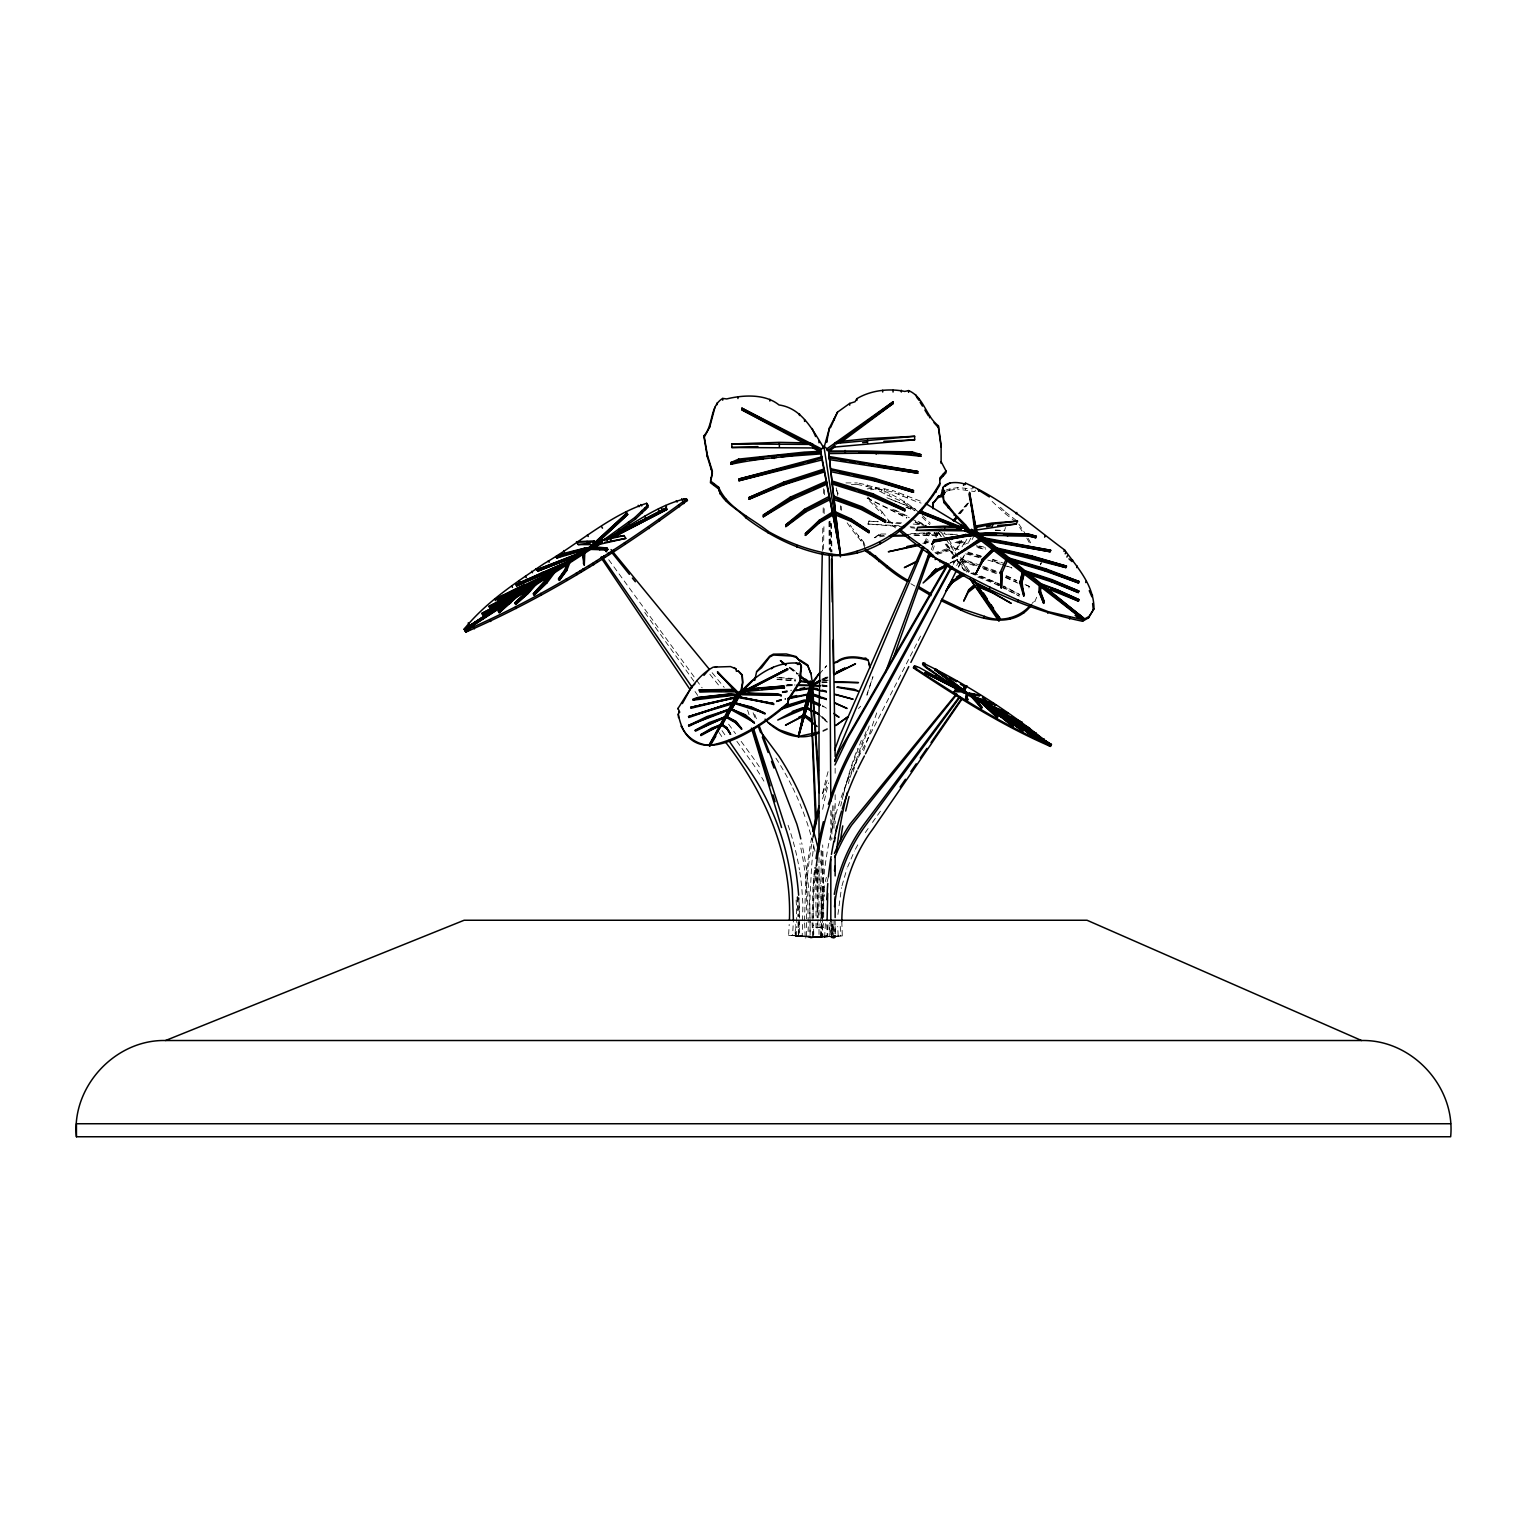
<?xml version="1.0" encoding="UTF-8"?>
<svg xmlns="http://www.w3.org/2000/svg" width="1527" height="1527" viewBox="0 0 1527 1527"><rect width="100%" height="100%" fill="white"/><g stroke="black" fill="none" stroke-linecap="round" stroke-linejoin="round"><path stroke-width="0.75" stroke-dasharray="5 3.75" d="M812.937 920.819L813.605 885.126A289.996 144.989 -90 0 1 814.769 867.412M818.128 919.827L817.193 928.072L816.01 927.462L816.029 919.54M817.193 928.072L817.269 919.578M823.683 923.358L822.767 927.385L822.786 923.434M804.557 920.896L805.531 884.782A293.451 207.5 -90 0 1 811.543 838.151M812.04 918.3L812.937 886.901A272.169 192.459 90 0 1 814.483 870.275M813.261 917.937L814.139 887.244A268.58 189.921 -90 0 1 815.666 870.829M822.022 917.88C821.507 861.113 833.532 803.698 860.445 753.46L922.079 633.171M820.629 922.537L821.411 905.129A176.769 173.41 -90 0 1 824.37 885.775M822.461 922.537L823.225 905.339A174.689 171.368 90 0 1 824.599 894.669M841.816 921.602L842.293 935.917L831.012 936.585M823.568 549.224L823.931 525.536M824.122 513.702L824.236 506.601M824.408 494.748L824.523 487.647M822.347 550.693L822.881 524.467M823.129 512.557L823.225 507.785M823.53 493.488L823.626 488.716M798.64 920.533L798.43 936.433L795.586 936.032L795.815 926.412M796.56 936.337L796.808 926.545M798.43 936.433L797.934 920.285M810.093 926.889L809.844 937.139L807.993 937.024L808.241 926.851M799.804 872.127A262.148 253.215 -90 0 1 801.828 888.141L802.916 904.27L802.209 936.185L788.619 935.364L789.192 924.446M788.619 935.364L792.589 935.536L793.41 920.151M802.209 936.185L795.052 935.727L795.624 924.656M798.564 936.013L799.385 920.342M821.736 923.167L820.992 937.12L824.637 937.311L825.382 923.262M837.922 914.463L841.511 887.664M841.988 885.775L846.874 868.92M848.344 783.58L849.47 779.476M866.916 694.499L872.967 676.69L866.935 695.377M837.693 495.397L836.968 489.785L838.132 493.927M851.341 484.364L856.914 484.364L857.353 482.914C880.182 487.189 901.579 497.878 919.388 512.767M865.16 548.804L863.251 543.612L852.142 529.984L852.581 528.514L850.1 524.944M856.914 484.364L866.802 486.35L867.26 484.88M857.983 537.141L858.441 535.691M914.024 510.323L904.213 502.536L884.591 493.908L875.066 488.659L875.505 487.189M860.904 540.73L861.362 539.279M904.137 526.91L867.966 524.047L868.863 521.108L878.349 521.642M863.251 543.612L863.709 542.142L852.581 528.514M881.174 491.35L881.633 489.881M884.591 493.908L885.03 492.457M884.648 535.958L874.704 537.752L879.686 534.011L886.328 534.011M889.535 495.302L889.993 493.832M874.704 537.752L879.686 534.011M880.067 535.958L880.506 534.507L875.162 536.282M904.213 502.536L904.652 501.066M910.76 507.727L911.199 506.277M926.335 534.316L926.774 532.847L938.99 533.286L938.551 534.736L912.669 535.004M926.488 534.698L926.927 533.228L939.506 534.011L939.067 535.462L912.382 535.538M945.996 491.331L949.679 490.224L950.138 488.755L957.906 487.609L972.165 488.907M941.376 536.626L938.361 532.408L938.551 534.736M949.679 490.224L957.467 489.079L957.906 487.609M965.388 489.785L965.827 488.335M936.585 553.461L949.088 549.472L949.546 548.021L934.944 552.659M952.447 554.148L949.813 550.483L950.252 549.014L935.593 553.499M975.352 490.11L974.913 491.579L957.467 489.079M953.192 562.795L957.601 559.283L966.858 572.205M980.563 565.429L960.998 558.405L960.54 559.855L980.124 566.899M1001.769 584.936L969.13 570.926L968.672 572.377L961.246 560.924L961.686 559.474L975.028 564.284M1016.066 522.081L1004.976 513.454L1005.415 511.984L998.982 505.952M1001.006 564.341L992.264 561.325L992.703 559.875L999.269 562.127M995.375 530.308L1004.575 530.423L1005.472 527.502M998.658 585.719L994.535 583.638L994.974 582.188L970.046 572.358L960.998 558.405M1001.311 586.387L995.318 583.161L995.776 581.711M1028.893 587.952L1029.351 586.483L1025.171 584.517M850.081 777.491L867.05 728.837M1041.452 561.86L1040.498 564.818L1040.956 563.348L1041.91 565.124M863.652 750.711L877.262 711.296M932.749 550.445L934.295 545.979M869.245 725.898L860.484 750.578A268.58 134.281 -90 0 0 852.505 773.865M936.108 537.466L937.712 532.98L936.757 532.293L935.135 536.76M931.317 549.644L932.94 545.158M861.323 740.347L855.635 755.98A259.666 129.833 90 0 0 842.866 796.54M847.58 867.107L854.471 850.997M925.362 543.975L930 533.076M871.363 488.335L870.734 489.785C888.695 487.189 904.576 498.146 921.086 503.089M875.887 489.079L876.536 487.609L890.623 490.014M884.324 490.224L884.954 488.755M867.794 496.924L882.11 511.984L881.48 513.454L867.164 498.375M891.883 491.885L892.512 490.415L921.735 501.62M898.258 494.156L898.888 492.706M882.11 511.984L888.752 520.612L888.103 522.081L895.547 527.922M902.648 496.58L903.278 495.111M907.172 497.573L907.821 496.103M924.274 543.173L929.027 532.35M1036.699 597.267L1034.791 601.562L1035.249 600.092L1032.061 603.413M958.441 567.338L964.759 554.53M972.145 539.565L974.245 535.309M958.364 566.708L963.652 556.076M956.685 565.62L960.998 557.183M968.576 542.409L970.733 538.191M855.387 849.279L858.155 844.145M953.23 564.379L955.501 560.18M964.568 543.459L966.839 539.26M962.029 546.857L965.446 540.615M956.933 549.224L961.686 541.016M955.329 550.655L961.342 540.367M832.73 924.274L831.891 938.208L831.891 920.113M835.154 926.507L835.154 937.635L831.891 938.208M865.294 832.578L869.741 826.26M872.471 822.423L880.659 810.894M959.433 513.835L968.023 503.108M960.407 513.511L967.584 504.559M958.269 513.797L967.641 503.089M959.376 513.473L970.313 500.99M819.465 673.999L826.565 665.734L823.759 669.57M816.01 927.462L820.591 926.889L821.144 937.139L825.573 936.891M858.422 708.547L860.694 706.257M949.679 563.387L957.601 559.283M950.195 562.852L954.318 560.733M823.626 679.076L827.863 676.919M823.664 679.954L827.901 677.797M821.87 679.248L828.168 676.194M821.908 680.126L828.207 677.072M822.862 730.574L829.314 727.577M822.9 731.452L829.352 728.455M831.356 924.847L831.661 936.395L830.039 936.738L829.657 922.728M835.078 920.094L835.517 936.07L834.2 936.395M937.234 554.32L949.813 550.483M776.575 700.721L783.275 698.679M776.613 701.599L785.546 698.889M946.435 489.862L950.138 488.755M795.586 936.032L800.816 935.994M797.724 936.223L799.365 936.166M776.556 700.969L785.47 698.45M776.594 701.847L785.508 699.328M822.194 924.789L822.633 936.299L819.006 936.738L819.006 923.778M816.334 936.986L827.71 935.936L827.1 920.037M835.154 937.635L828.741 936.07L819.006 936.814L831.661 936.395M924.465 542.047L928.931 541.016M924.026 543.517L928.492 542.486M830.039 936.738L838.208 936.146L837.693 926.469M922.728 543.249L929.523 541.837M782.282 691.597L791.272 690.109M782.32 692.475L789.077 691.368M804.634 923.014L805.206 937.902L806.428 937.712L806.733 885.126A289.996 205.057 -90 0 1 813.089 836.891M812.116 922.728L812.669 936.738L813.872 936.566L813.433 924.961M782.225 691.865L791.196 690.509M782.263 692.743L788.982 691.731M867.241 488.907L876.536 487.609M813.051 851.322A293.451 146.726 90 0 0 811.562 866.859L809.768 902.82L810.169 937.902L819.694 936.986M810.169 937.902L815.094 937.483M815.494 937.234L835.517 936.07M818.968 936.891L809.825 937.483M822.289 936.738L832.73 937.635M814.616 937.234L805.206 937.902M812.669 936.738L818.3 936.28M821.144 937.139L822.977 937.024L822.423 926.851M842.293 935.917L824.752 936.948M905.778 534.507L926.927 533.228M815.857 936.547L827.71 935.936M910.856 533.667L926.774 532.847M786.061 685.069L794.918 684.63M786.1 685.947L794.956 685.508M818.606 936.395L822.633 936.299M787.531 684.669L794.613 684.363M787.569 685.547L794.651 685.241M838.208 936.146L832.444 936.433L831.91 926.584M822.118 680.947L828.417 680.756M822.194 682.703L828.493 682.531M823.778 680.259L828.207 680.164M821.641 682.054L828.264 681.92M845.958 482.914L857.353 482.914M879.247 535.462L883.656 535.462M955.635 534.603L945.347 534.278L944.316 532.675L943.877 534.145L957.295 534.278M795.052 935.727L797.915 935.86M995.184 530.06L1004.575 530.423M779.381 677.587L795.395 678.637M777.09 679.229L795.472 680.393M792.589 935.536L804.443 936.185M887.855 522.158L902.094 522.94M867.966 524.047L903.583 525.994M801.656 936.013L808.566 936.414M807.382 936.318L813.395 936.662M812.898 936.662L819.274 936.986M817.136 936.91L824.637 937.311M800.511 936.223L801.847 936.318M776.957 677.683L795.567 679.267M777.033 679.458L795.643 681.023M868.863 521.108L877.91 521.833M886.958 522.539L900.51 523.608M805.263 936.528L799.461 936.032L799.671 920.628M803.259 936.433L807.096 936.738M913.203 524.028L926.316 525.479L917.765 521.184M910.13 526.72L914.501 527.197M910.703 527.693L915.055 528.208M821.373 927.175L822.767 927.385M821.965 684.936L828.741 685.814M822.003 685.814L828.779 686.692M806.008 936.738L809.844 937.139M821.984 685.165L828.302 686.043M822.022 686.043L828.34 686.921M823.664 927.271L817.25 927.519L818.09 927.958M957.811 541.436L967.049 543.593M976.268 545.75L985.488 547.907M955.062 542.352L964.281 544.509M978.12 547.754L985.049 549.376M959.185 540.959L968.213 543.192M979.494 545.979L984.018 547.086M956.475 541.875L965.503 544.108M976.784 546.876L985.831 549.109M821.736 690.242L828.455 691.979M821.774 691.139L828.493 692.876M821.889 689.746L828.569 691.578M821.927 690.624L828.607 692.475M866.802 486.35L875.066 488.659M968.347 552.984L981.632 556.744M965.675 553.824L978.979 557.584M987.835 560.085L992.264 561.325M958.861 549.529L954.413 548.231L953.955 549.701L948.133 540.73M967.794 552.087L981.155 555.943M967.335 553.557L980.716 557.393M821.755 697.495L828.226 699.633M821.793 698.373L828.264 700.511M821.946 696.999L828.417 699.175M821.965 697.877L828.455 700.053M1003.182 565.085L1011.924 568.101M982.739 566.212L997.971 571.69M982.3 567.681L997.513 573.159M1005.568 563.921L992.302 559.149L991.863 560.6L1005.11 565.391M1007.324 566.193L1011.752 567.777M983.903 567.49L997.246 572.301M961.246 560.924L974.57 565.753M983.464 568.96L996.787 573.77M886.863 497.745L915.494 509.045M906.065 507.021L914.864 510.495M977.91 577.091L994.535 583.638M891.291 499.539L915.608 509.369M906.141 507.25L914.978 510.82M970.714 573.217L995.318 583.161M1005.797 576.08L1016.505 580.814M1025.075 584.593L1029.351 586.483M1005.358 577.55L1018.204 583.219M822.251 705.474L826.603 708.356L822.289 706.352M1006.331 575.641L1016.791 580.565M1005.892 577.111L1016.352 582.035M894.784 509.903L909.405 517.08M867.183 498.031L906.866 517.519M915.227 521.623L921.487 524.696M994.974 582.188L1019.769 594.595L1003.773 586.005M1000.739 586.75L1019.33 596.064L1003.315 587.456M892.608 509.293L909.29 517.71M911.371 518.779L923.873 525.078M867.164 498.126L906.752 518.13M915.093 522.349L919.254 524.448M910.856 583.734L914.902 586.101M938.781 530.919L942.197 533.095M791.101 668.024L798.277 673.541M789.344 667.528L798.297 674.438M1005.415 511.984L1016.505 520.612M888.752 520.612L896.177 526.452M819.445 715.037L827.271 722.137L822.595 718.415M789.554 667.204L796.922 673.197M789.593 668.082L796.96 674.075M822.137 716.602L827.233 721.259M822.175 717.48L827.271 722.137M992.111 501.39L1004.976 513.454M922.556 515.592L930.287 523.227M922.117 517.061L929.828 524.677M934.2 532.293L936.643 534.087L936.757 532.293M934.161 532.98L937.559 535.462L937.712 532.98M712.155 672.72L724.218 687.417M709.845 674.247L720.267 687.188M608.739 559.741L695.148 678.293M696.541 680.202L702.134 687.856M728.608 724.18L735.575 733.743M741.149 741.378L750.921 754.777A262.148 253.215 -90 0 1 759.912 767.737M946.969 544.414L952.886 552.698M945.232 544.07L949.088 549.472M957.162 560.733L964.014 570.315M644.757 612.442L648.88 618.225M650.254 620.153L695.644 683.638M736.892 741.358L747.886 756.762A258.865 250.046 90 0 1 763.901 781.137M847.161 522.826L852.142 529.984M695.033 691.54L697.724 695.453M722.004 730.669L726.05 736.529M941.873 533.324L944.507 537.18M945.824 539.107L953.726 550.693M955.043 552.64L968.233 571.957M938.341 532.369L940.976 536.244M946.244 543.975L955.463 557.489M956.799 559.416L964.701 571.022M718.969 732.387L722.939 738.285M1018.91 524.181L1026.087 534.908M1019.654 527.426L1022.04 530.995M948.591 539.26L955.062 549.243M1028.263 538.458L1031.164 543.765M1026.831 538.153L1029.752 543.459M754.72 714.388L756.438 718.778M753.116 712.746L755.636 719.389M863.709 542.142L864.969 545.616M747.6 710.112L749.051 714.636M836.242 487.972L836.51 491.255M824.618 891.94L822.041 868.825A282.839 273.199 -90 0 0 820.572 860.255M798.85 897.895L799.365 918.071M797.743 896.406L798.621 916.486M797.056 897.036L797.915 916.639M840.251 926.412L840.766 936.032M833.742 926.545L834.276 936.337M841.167 506.334L841.32 510.381M840.633 505.761L840.804 509.827M791.12 678.179L791.005 680.488M826.756 924.656L827.195 936.07M799.671 916.773L799.365 907.153A156.422 69.059 -90 0 0 798.812 897.609M832.959 924.961L833.284 936.566M828.989 924.656L829.295 936.07M812.994 922.919L813.395 937.712M831.337 523.532L831.948 552.01M830.803 523.303L831.337 551.915M816.869 868.901L817.231 897.093M815.609 867.221L816.048 917.555M830.02 521.165L830.478 552.01M829.638 521.528L830.001 550.064M828.97 521.776L829.237 550.331M821.85 918.681L820.591 886.443A279.517 269.993 90 0 0 818.434 869.359M817.441 907.706L817.174 896.082A176.769 11.72 -90 0 0 816.754 864.053M810.093 922.537L809.73 905.129A176.769 78.049 90 0 0 801.694 842.77M808.222 922.537L807.878 905.339A174.689 77.133 -90 0 0 799.919 843.725M796.789 922.556L796.464 906.618A161.881 71.464 -90 0 0 795.891 896.731M823.702 917.479L823.664 897.552A161.786 10.727 90 0 0 822.69 844.927M822.805 917.536L822.748 897.361A163.847 10.861 90 0 0 821.908 848.649M818.128 917.784L818.071 896.292A174.689 11.586 -90 0 0 817.67 864.645M817.269 907.324L817.269 917.593M817.212 906.943L817.212 917.822M835.154 768.253L835.154 775.334M835.154 794.727L835.154 823.549M833.99 805.779L833.99 831.471M833.99 920.227L833.99 938.437M832.73 805.76L832.73 830.268M831.891 811.562L831.891 839.43M830.822 810.36L830.822 840.461M830.822 921.258L830.822 936.223M821.106 850.348L821.106 917.345M821.106 923.911L821.106 937.044M819.006 857.64L819.006 917.25M788.085 825.248A262.148 253.215 -90 0 1 799.442 869.856M775.926 758.155A279.517 269.993 90 0 1 791.807 785.909M792.742 787.837A279.517 269.993 90 0 1 805.225 817.403M806.619 821.45A279.517 269.993 90 0 1 811.085 835.803M811.658 837.865A279.517 269.993 90 0 1 815.265 852.467M822.519 799.003A289.996 205.057 -90 0 1 827.882 782.817M822.786 793.486A293.451 207.5 -90 0 1 828.397 777.243M825.324 881.537A176.769 173.41 -90 0 1 826.355 877.3M827.1 882.014A174.689 171.368 90 0 1 829.276 873.692M817.04 869.76A156.422 10.365 -90 0 1 817.403 898.105M813.28 849.127A293.451 146.726 90 0 1 813.796 844.717M822.595 793.486A293.451 146.726 90 0 1 828.569 769.875M840.709 806.065A271.863 135.922 -90 0 1 841.682 801.675M842.179 799.499A271.863 135.922 -90 0 1 843.744 793.028M844.278 790.891A271.863 135.922 -90 0 1 857.601 748.516M822.652 809.329A289.996 144.989 -90 0 1 828.569 782.817"/><path stroke-width="1.5" d="M827.1 920.037L827.71 893.314M841.816 921.602C841.873 888.37 853.078 855.311 873.024 828.741L962.315 698.602M822.289 553.079L819.006 712.746L819.006 848.936M1001.178 587.952L1002.227 572.301L1001.178 587.952L1000.529 571.69L1001.827 586.483M968.939 530.842L943.877 502.536L942.693 495.302L944.22 493.908L942.312 491.35C942.293 481.12 957.276 481.635 964.148 483.887L965.598 483.2C1002.514 499.214 1032.634 526.3 1064.567 549.93C1077.356 567.3 1094.153 585.433 1093.962 608.796L1088.541 617.843L1082.567 621.241C1015.188 607.479 951.645 574.782 899.269 530.842M942.312 491.35L943.037 487.189M583.467 563.711L583.944 551.781L584.784 553.194L584.287 565.124L582.321 552.831M826.87 899.727L827.443 888.141A259.666 183.603 -90 0 1 827.787 883.599M1093.962 608.796L1089.171 616.374L1083.197 619.771L1040.402 586.616L1041.032 585.146L1040.517 591.464L1044.315 601.886L1043.666 603.356L1039.887 592.934L1040.231 588.716M964.358 690.548L966.858 686.062L963.079 689.001L966.858 686.062M678.255 709.272L678.026 708.375C687.837 693.315 696.465 676.137 713.262 667.127L730.517 666.574L735.976 668.941L736.396 671.269L738.304 671.002L742.179 674.781L742.542 682.187L740.767 691.96C754.834 676.003 774.132 661.974 796.33 663.042L799.48 663.214L801.389 666.096L799.48 663.214M742.179 674.781L742.79 683.065L741.015 692.838L756.132 677.11M834.505 841.587L835.04 837.598M840.27 841.11L842.751 825.897M800.396 681.71L799.747 675.927L801.217 667.184L800.396 681.71L788.715 699.614L787.531 704.31C760.179 727.902 690.261 777.873 678.274 714.159L679.439 711.506L678.981 712.575M1019.902 583.161L1022.67 570.926L1019.902 583.161L1023.777 596.064L1022.059 582.188L1024.522 572.358M941.109 461.631L946.015 471.003L939.849 477.856L939.849 485.013C916.62 524.028 870.657 563.272 822.519 554.282C794.364 548.498 768.539 534.984 745.749 517.71C737.083 508.147 722.023 502.307 718.606 488.926L710.437 482.704L712.384 471.27L707.345 455.046L704.081 435.672C713.72 424.869 709.521 406.22 722.71 398.432L726.718 398.929C743.057 394.939 765.142 393.603 778.999 404.96C802.114 408.148 812.803 430.423 823.912 448.098L829.505 427.789L837.521 412.137L849.718 403.414L855.044 401.754L856.857 398.662C870.924 390.263 889 388.182 904.786 391.427L908.603 390.588C923.778 396.944 925.782 416.222 938.399 425.804L941.109 445.197L941.109 463.387M809.902 684.325L800.606 676.175M803.087 714.808L798.487 736.434L779.266 729.83L768.196 722.595C781.729 735.079 801.198 741.244 818.548 733.055M792.723 711.945L804.653 707.784L803.126 715.686L785.47 725.21L802.973 716.392M804.691 708.662L777.739 720.038L790.089 713.166L804.882 707.784L806.542 699.347M810.207 692.704L798.526 737.312L807.917 693.201L806.58 700.225L781.347 708.528M810.016 683.81L809.94 685.203L796.999 685.146M845.691 811.028L849.088 796.54M962.697 690.605L964.148 687.226M754.72 680.393L756.609 671.765L769.684 656.152L773.368 654.148L786.31 653.976L796.216 656.572L799.537 660.618L807.707 665.81L810.856 673.636L807.668 664.932L799.499 659.74M1023.395 575.774L1021.41 583.638L1022.059 582.188M787.531 704.31L788.466 698.736L800.148 680.813M810.15 690.948L798.449 735.556L799.785 731.109M811.314 686.482L812.479 682.015L813.853 685.375L819.961 685.699M811.391 688.238L812.479 682.015L810.818 683.218L805.435 679.076M816.162 816.105L810.112 681.157L810.608 685.547M810.436 681.576L810.551 684.516L812.326 684.153L818.396 770.753M711.086 477.703L711.086 479.478L712.384 473.026L707.345 456.802L704.081 437.447L709.731 427.045L714.98 407.136M801.121 726.68L811.142 693.334L809.348 700.339L820.133 705.34M812.765 687.933L813.967 683.962L819.388 681.214M810.837 719.026L804.672 714.865L798.487 736.434L818.51 732.177M806.81 708.738L817.88 713.796L806.771 707.86L804.71 715.762L810.875 719.904M814.826 711.334L818.758 714.388L807.077 707.879L809.119 700.11M819.694 690.013L813.013 688.162L813.681 684.936M906.981 581.291C891.615 573.408 880.144 560.657 866.095 551.4L866.553 549.93C881.098 559.741 893.333 572.759 909.29 581.081M869.97 553.824L870.428 552.373M875.162 557.069L875.601 555.618M876.613 558.863L877.071 557.412M878.808 561.554L879.266 560.104M886.538 567.605L886.996 566.135M932.653 503.872L938.532 496.103L941.873 495.111L941.873 492.706L944.602 490.415L941.415 494.156L941.415 496.58L938.093 497.573L932.653 503.872L932.997 508.777L933.092 502.402M938.093 497.573L938.532 496.103M941.415 494.156L941.873 492.706M941.415 496.58L941.873 495.111M947.255 565.868L937.368 570.983L923.11 582.99L936.185 568.808L931.451 573.579M937.368 570.983L937.807 569.533L947.713 564.398M945.996 590.663L952.638 579.687M946.244 590.758L954.146 580.279L963.213 574.515M1031.603 604.883C1014.558 628.112 983.522 620.439 961.304 610.266L961.743 608.796L941.548 599.176M974.36 586.368L969.263 590.357L963.69 601.142L968.767 589.746L973.596 585.337M978.349 585.146L977.91 586.616L992.626 592.934L1011.218 603.356L992.283 592.323L977.146 585.452L977.604 583.982L988.866 589.67M984.075 617.843L984.514 616.374C1000.128 622.73 1019.692 618.034 1030.458 605.074M992.626 592.934L993.065 591.464M977.91 586.616L999.422 619.771L998.963 621.241L969.969 578.733M1010.053 619.065L1010.511 617.595M1023.644 613.167L1024.083 611.716M604.482 539.336L634.793 517.558L646.875 505.991L646.646 503.299C609.846 515.172 578.027 543.994 544.223 563.558C515.878 582.531 486.197 602.02 464.571 628.57L464.952 630.67C543.879 596.37 617.691 550.369 686.577 499.024L687.417 500.436C618.53 551.781 544.719 597.763 465.792 632.083L464.132 629.277L590.09 546.742L600.512 542.658M607.116 539.508L635.633 518.951L647.715 507.403L647.41 504.387M828.359 804.214L832.788 790.891A271.386 191.906 90 0 1 851.627 748.516L950.653 567.643M893.123 658.614L930.535 553.175M564.78 569.895L567.414 562.47L568.254 563.883L565.601 571.308L559.34 580.394L558.5 578.981L564.78 569.895L565.601 571.308M834.658 750.101L839.793 735.842L922.365 547.506M885.336 672.739L929.409 552.354M558.5 578.981L565.887 569.189L568.903 561.516L569.743 562.909L566.727 570.583L559.34 580.394M834.429 853.421L834.754 852.639A176.769 173.41 -90 0 1 850.1 824.007L956.475 693.85M923.511 548.327L837.598 752.028A289.996 144.989 -90 0 0 834.83 760.599M908.565 538.153L909.214 536.683L899.899 529.373M916.353 530.423L917.632 527.502L943.896 526.147L962.678 526.662L965.675 527.865L964.415 530.804L916.353 530.423L942.636 529.067M918.3 545.234L918.93 543.765M945.576 484.88L944.946 486.35L950.08 482.914M942.693 495.302L944.85 492.457L942.942 489.881M944.22 493.908L944.85 492.457M923.148 548.766L923.797 547.296M943.877 502.536L943.323 493.832M927.061 551.61L927.691 550.14L909.214 536.683M931.852 544.395L934.81 540.501L966.037 534.679L975.39 534.278L974.76 535.748L965.408 536.13L934.161 541.97L931.852 544.395L933.837 540.062L974.455 533.553L973.825 535.023L950.099 539.165L933.207 541.512L933.837 540.062M948 507.727L948.63 506.277M934.161 541.97L934.81 540.501M943.743 529.984L945.003 527.063L965.675 527.865M932.463 556.954L933.112 555.504M963.518 485.338L964.148 483.887M964.969 484.651L965.598 483.2M935.173 559.626L935.803 558.176L927.691 550.14M954.165 515.534L954.795 514.065L944.507 501.066M975.047 532.904L969.55 492.457L977.051 533.877M939.792 561.86L940.422 560.39M950.099 539.165L950.729 537.714M972.871 487.972L973.501 486.502M951.703 539.527L952.352 538.058M960.636 526.471L961.266 525.021L925.438 503.395M945.938 564.818L946.587 563.348L935.803 558.176M962.048 528.132L962.678 526.662M978.616 491.255L979.246 489.785M964.797 526.204L965.427 524.754L954.795 514.065M948.382 566.574L949.011 565.124M953.02 556.553L981.823 539.26L981.193 540.73L952.39 558.023L980.429 538.191L979.8 539.642L974.76 535.748M965.007 535.748L965.637 534.278M965.408 536.13L966.037 534.679M952.027 569.227L952.657 567.777L946.587 563.348M970.332 532.369L971.592 529.449L977.681 532.408L1083.826 618.32L1082.567 621.241M973.825 535.023L971.592 529.449L1083.826 618.32L973.329 532.675L965.045 529.335M976.612 527.197L977.261 525.727L992.016 523.074L1017.536 521.108L1016.276 524.047L976.268 530.041L977.261 525.727M962.163 574.935L962.793 573.465L952.657 567.777M979.017 535.462L979.647 534.011L988.523 533.228L1028.74 534.507L1036.356 536.282L1035.726 537.752L1028.091 535.958L981.231 535.271M980.429 534.641L987.32 534.316L987.95 532.847L1028.511 534.011L1036.356 536.282M985.201 540.482L985.831 539.012L1050.748 550.312L1050.118 551.762L985.201 540.482L988.923 543.478M987.893 534.698L988.523 533.228M991.939 526.91L993.218 523.971L1017.536 521.108M976.001 573.35L983.293 559.875L994.688 549.243L982.663 561.325L976.001 573.35L982.3 559.149L993.409 548.231L981.67 560.6L982.3 559.149M982.663 561.325L983.293 559.875M1016.18 513.874L1016.81 512.423M1007.476 535.958L1008.106 534.507M1003.411 535.213L1007.992 535.462L1008.641 534.011M989.439 588.697L990.069 587.246L962.793 573.465M1008.927 559.665L1009.557 558.195L1045.728 568.808L1079.188 581.539L1078.539 582.99L1045.06 570.983L1010.244 560.733L1010.893 559.283L1045.709 569.533L1079.188 581.539M1007.992 535.462L1027.862 535.462L1028.511 534.011M1028.091 535.958L1028.74 534.507M1000.7 550.464L1031.259 557.431L1031.889 555.981L1066.495 566.135L1065.865 567.605L999.861 550.98M1032.099 558.176L1032.729 556.706L1066.495 566.135M1044.621 537.141L1045.251 535.691M1017.478 601.562L1018.108 600.092L1048.381 611.716L1083.197 619.771L1042.082 586.502L1042.731 585.051L1057.925 590.357L1079.074 599.672L1078.425 601.142L1042.082 586.502M1045.728 568.808L1045.079 570.277L1078.539 582.99M1043.666 603.356L1039.047 592.323L1039.524 583.982L1039.677 590.854L1044.315 601.886M1045.06 570.983L1045.709 569.533M1040.631 585.337L1041.28 583.868L1057.218 589.746L1079.074 599.672M1039.047 592.323L1039.677 590.854M1039.887 592.934L1040.517 591.464M1063.937 551.4L1064.567 549.93M1051.282 581.73L1052.103 579.687L1078.94 591.102L1078.291 592.571L1051.282 581.73L1026.22 573.656L1026.85 572.205L1051.931 580.279L1078.94 591.102M1065.197 553.824L1065.827 552.373M1066.877 557.069L1067.507 555.618M1050.614 589.002L1056.589 591.197L1057.218 589.746M1047.732 613.167L1048.381 611.716M1057.295 591.827L1057.925 590.357M1072.679 560.104L1072.049 561.554L1068.938 558.863M1076.726 567.605L1077.356 566.135M1069.53 619.065L1070.16 617.595M1085.716 582.55L1086.346 581.081M1092.53 595.32L1091.9 596.79L1089.247 590.682M1088.541 617.843L1089.171 616.374M605.379 550.216L606.143 548.479L589.785 548.002L590.625 549.415L606.982 549.892L606.219 551.61L605.379 550.216L607.021 548.002L607.841 549.415L606.219 551.61M694.861 684.039L691.712 686.635L682.378 703.546M1001.597 573.77L1007.896 559.474L1007.266 560.924L1022.04 572.377M834.906 764.989L847.848 737.904L947.446 565.639M999.899 573.159L1006.503 558.405L1005.873 559.855L994.058 550.693M812.326 684.153L811.715 685.241M865.485 753.842L908.756 666.65M910.875 662.413L956.246 570.964M830.478 427.675L837.521 412.137M710.437 480.929L718.606 487.17C727.253 507.88 751.551 517.901 768.253 531.434C790.528 544.013 814.864 552.755 840.442 555.16C882.262 547.811 919.139 519.982 939.849 483.257M952.104 566.46L852.352 750.578A268.58 189.921 -90 0 0 816.239 866.172M729.009 710.055L688.582 725.44L728.761 709.158L725.23 716.946L709.177 722.557L695.167 730.326L724.771 717.805L720.935 724.81L711.754 728.074L700.778 734.716L720.534 725.516L709.616 745.5C697.457 744.451 686.024 737.369 681.252 725.898L681.5 726.776M688.811 726.318L707.287 717.404L729.372 709.406L732.387 703.89L688.524 716.64L732.464 702.401L688.772 717.537M732.712 703.279L735.422 696.999L690.662 707.402L735.67 697.877M690.891 708.299L736.033 697.228L737.312 694.861L729.41 694.231L697.858 697.744L693.143 700.091L737.312 694.861M711.048 744.317L715.839 736.09M946.912 565.066L839.869 750.101A293.451 207.5 -90 0 0 834.696 761.515M914.31 668.253L914.501 665.887L919.33 667.566L965.827 693.163L934.677 669.685L935.211 668.788L967.45 692.857L1051.454 744.603L1050.385 746.379C1002.036 725.554 957.295 697.037 913.509 668.005L914.826 667.375L913.509 668.005M916.792 666.574L913.967 666.765M916.582 670.277L917.116 669.399L914.043 667.127M953.402 686.558L926.717 668.12L923.281 665.104L923.033 663.042C966.171 683.924 1012.745 713.433 1050.92 745.5C1003.621 725.363 960.159 697.247 917.116 669.399M923.281 665.104L923.033 663.042M924.847 663.042L922.499 663.921M924.656 666.497L923.816 664.226M926.717 668.12L925.19 665.619M958.899 690.089L925.076 672.853L925.61 671.975L966.018 692.399M929.027 669.685L927.252 667.242M929.848 670.506L929.561 668.788M935.631 674.877L936.166 673.98L930.363 669.628M938.971 677.74L938.456 678.618L934.963 676.652M947.389 682.703L947.923 681.805L936.166 673.98M956.914 680.813L956.379 681.71L949.431 677.797M954.203 691.674L955.272 689.918L958.574 689.097L963.499 690.128L962.449 691.903L954.203 691.674L957.505 690.853L958.574 689.097M958.402 691.407L959.452 689.631L963.499 690.128M961.017 691.158L962.067 689.402M965.045 687.78L963.995 689.555L965.808 687.818M963.098 692.838L964.148 691.082L967.774 694.27L969.492 693.124L980.162 695.205L968.481 694.709L993.371 703.642L973.902 696.846L973.367 697.724L982.166 703.145L1007.705 714.063L1008.24 713.185L982.701 702.267L982.166 703.145M925.076 672.853L965.503 693.277L966.362 692.285L935.211 668.788M962.449 691.903L966.4 693.907L966.935 693.029L964.148 691.082L1051.454 744.603L961.552 690.28M967.584 700.091L966.61 697.744L967.584 700.091L965.579 698.354L966.896 693.983L967.794 693.563L967.106 697.152L967.278 694.231L968.519 693.983L966.744 695.109M965.579 698.354L966.896 693.983M968.481 694.709L969.492 693.124M969.359 694.251L980.162 695.205M971.84 697.228L972.375 696.35L982.033 707.402L981.517 708.299L971.84 697.228L967.984 694.861M973.806 693.831L973.272 694.709L979.628 696.083M981.517 708.299L973.443 696.999L982.033 707.402M983.064 696.999L982.529 697.877L985.316 699.614L985.831 698.736M981.766 703.279L982.3 702.401L997.799 716.64L997.284 717.537L981.766 703.279L972.909 697.877M997.284 717.537L982.739 703.89L983.273 702.993L997.799 716.64M982.739 703.89L991.787 709.406L992.665 708.394L1022.231 722.462L1021.697 723.34L983.159 703.756L983.674 702.859L1008.24 713.185M973.367 697.724L992.855 704.52L993.829 703.413M1012.725 726.318L992.836 710.055L993.371 709.158L1013.26 725.44L1012.725 726.318L991.787 709.406M995.909 704.882L995.375 705.76L993.294 704.31M983.159 703.756L994.821 708.375L995.356 707.497M1001.082 717.404L1001.617 716.526L992.321 708.528M1004.136 716.946L1004.671 716.068L1023.262 730.326L1022.746 731.204L992.836 710.055M1022.231 722.462L993.714 709.043L993.199 709.94L1004.422 716.85L1004.957 715.972L1029.599 728.226L1029.064 729.104L1005.816 717.709L1006.35 716.831L1029.599 728.226M1006.847 714.789L1006.331 715.667L1021.697 723.34M1022.746 731.204L1005.549 717.805L1006.083 716.927L1023.262 730.326M1005.549 717.805L1017.039 724.81L1017.765 723.874L1036.241 733.38L1035.707 734.258L1018.394 725.459L1050.92 745.5L1018.185 725.516L1018.91 724.581L1036.241 733.38M1021.506 722.176L1020.99 723.073L1015.398 719.217M1018.719 724.638L1032.214 734.716L1031.679 735.594L1017.574 723.932M1031.679 735.594L1022.995 729.333L1023.529 728.436M1005.816 717.709L1017.249 724.752L1024.426 728.284L1024.941 727.406M1044.201 738.877L1043.685 739.755L1034.81 732.998M1049.278 743.439L1050.385 746.379L1026.029 731.433M749.604 689.555L787.665 668.788L741.282 692.857L709.368 744.603L709.845 746.379M726.375 727.768L730.498 734.258L726.375 727.768L721.737 724.581L709.616 745.5C739.125 739.851 764.951 722.386 787.283 703.413M730.498 734.258L726.871 728.284L722.405 724.752L726.508 716.831L735.06 721.698L741.683 729.104L735.289 722.576L726.737 717.709M741.683 729.104L736.186 722.233L727.272 716.85L731.299 709.043L744.432 715.228L754.223 722.462L731.548 709.94M754.472 723.34L745.634 715.667L731.948 709.292L735.117 702.859L751.399 707.497L764.779 713.185L735.365 703.756M765.027 714.063L751.952 707.936L735.728 703.145L738.839 696.846L773.578 703.642L739.068 697.724M773.826 704.52L739.488 697.075L740.69 693.831L748.497 693.353L781.041 695.205L740.939 694.709M781.27 696.083L778.274 694.709L741.206 694.27L745.978 691.445L784.458 687.818L783.981 686.062L747.104 688.849L745.5 689.67L745.978 691.445M947.675 587.303L951.397 581.596M800.091 675.812L810.856 684.096L819.426 673.121L812.555 683.791L810.818 672.758M913.432 667.528L914.501 665.887M966.076 698.622L967.622 696.274M900.09 786.997L905.473 779.266M910.836 771.555L916.219 763.824M920.247 758.022L926.965 748.383M930.993 742.58L960.559 700.091M756.609 671.765L761.534 667.757L769.723 657.03L773.406 655.045L791.979 656.056L796.235 657.45L799.537 660.618M960.025 697.018L866.439 824.294A161.786 158.713 90 0 0 834.505 906.618M959.529 696.579L864.988 823.053A163.847 160.717 -90 0 0 834.296 894.402M533.343 593.812L546.055 581.558L553.709 571.327L554.549 572.74L546.876 582.97L534.164 595.225L533.343 593.812L552.106 572.377M534.164 595.225L552.946 573.77M953.707 520.974L956.57 517.405M954.68 520.65L957.544 517.08M684.745 499.692L685.508 498.756L685.585 501.104L684.745 499.692L686.577 499.024M956.971 694.289L851.589 825.172A174.689 171.368 90 0 0 834.792 857.43M948.191 587.494L954.146 580.279M526.147 592.61L532.847 584.822L533.687 586.234L526.987 594.003L515.649 604.463L514.809 603.05L526.147 592.61L526.987 594.003M953.134 520.612L956.265 517.042M514.809 603.05L534.984 583.448L535.824 584.86L528.17 593.449L515.649 604.463M939.849 479.612L946.015 472.778L946.015 471.003M508.835 602.325L513.702 597.21L514.542 598.622L499.195 612.709L498.356 611.296L508.835 602.325L509.674 603.738M703.928 675.392L709.101 669.399M498.356 611.296L515.458 596.084L516.298 597.477L499.195 612.709M832.73 515.21L819.407 522.807L805.378 535.366L805.378 533.61L819.178 520.325L832.444 512.041L840.442 555.16L836.071 517.443M805.378 535.366L819.178 522.081L832.444 513.797L829.734 498.012L806.218 509.865L785.813 524.811L785.813 526.586L806.218 511.621L829.734 499.768M868.271 660.332L863.69 659.206C855.425 657.106 844.45 656.725 837.292 662.222L834.353 662.813L837.254 661.344C844.412 655.846 855.387 656.209 863.671 658.328L865.694 658.061L868.271 660.332L869.932 667.853M591.922 545.712L626.891 513.053L627.731 514.465L596.103 544.013M592.552 544.662L578.218 544.566L576.538 541.741L592.781 542.104L594.06 540.921L594.9 542.333M590.09 546.742L626.891 513.053M595.74 543.746L627.731 514.465M968.309 591.197L974.76 585.337L969.989 578.657M805.378 533.61L819.407 521.051L832.73 513.435M928.912 577.034L937.807 569.533M785.813 524.811L804.576 509.293L829.409 496.294M785.813 526.586L804.576 511.049L804.576 509.293M592.171 546.475L595.702 543.612L464.132 629.277L599.271 542.772M499.005 598.069L502.383 595.415M968.824 591.827L975.6 586.502L999.422 619.771M834.677 447.048L834.677 443.517L836.911 441.837L867.298 438.631L914.635 436.283L914.635 439.814L834.677 447.048L828.474 451.648L828.474 449.892L823.912 446.323L820.514 450.217L820.724 453.042L804.271 453.901M834.677 445.273L828.474 449.892L840.442 556.916M838.781 442.219L893.161 401.754L893.161 403.529L840.671 442.582M596.542 545.024L602.898 540.482M893.161 401.754L826.985 448.728L826.985 450.484M836.433 443.784L893.161 403.529M956.398 577.149L960.178 574.591M952.18 581.157L963.499 573.503M952.39 558.023L977.834 540.959M763.29 515.038L791.864 497.974L826.737 482.494L826.737 484.269L791.864 499.73L763.29 516.813L763.29 515.038L790.165 497.229L826.489 481.196L826.489 482.971L813.681 488.621M763.29 516.813L788.237 500.264M505.933 603.833L464.952 630.67L512.557 599.901M549.644 575.183L534.679 584.994L533.839 583.581L488.85 606.41L489.69 607.822L532.579 586.368L515.458 597.591L514.618 596.179L481.807 613.434L482.647 614.847L511.679 599.729M581.233 554.492L537.771 571.155L536.95 569.743L580.413 553.079L581.233 554.492L568.044 563.139L567.204 561.726L515.744 584.517L516.565 585.929L566.574 564.093L544.566 576.882M469.782 629.487L465.792 632.083L465.411 629.983M516.298 597.477L533.687 586.234M535.824 584.86L551.037 575.011M554.549 572.74L568.254 563.883M569.743 562.909L583.161 554.244L581.997 552.03L536.95 569.743M584.784 553.194L590.625 549.415M953.688 581.73L964.587 574.82M685.508 498.756C656.82 505.361 632.159 525.135 606.467 539.088L607.307 540.501M701.008 735.594L719.141 725.649M700.778 734.716L720.305 724.638M695.396 731.204L723.264 717.766M482.647 614.847L502.268 604.215L501.429 602.802M481.807 613.434L512.9 597.305M489.69 607.822L519.027 592.552M600.092 544.185L598.431 541.36L611.334 537.466L624.104 535.576L625.784 538.401L600.092 544.185L592.991 547.869M605.99 539.279L666.249 507.957L667.089 509.369L610.972 538.535M488.85 606.41L531.74 584.975M918.147 560.485L904.347 567.605L916.544 561.936M593.316 545.54L599.577 542.314M603.738 540.157L666.249 507.957M596.236 545.864L602.497 542.658M612.919 537.275L667.089 509.369M695.167 730.326L724.523 716.927M935.727 570.277L948.133 563.902M549.472 574.915L497.344 599.996L496.504 598.584L524.544 584.345L525.364 585.757L540.31 578.848M497.344 599.996L525.364 585.757M836.357 672.605L844.851 668.311M814.006 684.86L817.976 682.836L819.35 680.336L819.426 682.111M834.276 674.571L855.502 663.806L834.505 674.018M741.034 692.285L787.665 668.788M743.401 692.094L787.894 669.685M496.504 598.584L552.259 571.518M819.77 680.278L813.509 684.211L819.808 681.157M836.567 672.109L844.965 668.024M688.582 725.44L707.058 716.526L729.372 709.406M966.362 694.88L966.4 693.907M516.565 585.929L555.58 568.388M555.943 556.611L583.696 548.651L584.517 550.064L556.782 558.023L555.943 556.611L561.955 553.843L584.307 548.269L588.811 547.582L589.651 548.995M556.782 558.023L562.795 555.255L585.146 549.682L584.307 548.269M515.744 584.517L565.734 562.68M749.07 497.458L784.057 482.971L824.37 470.163L824.37 471.938L784.057 484.746L749.07 499.234L749.07 497.458L783.771 482.112L824.141 468.961M749.07 499.234L775.105 487.705M779.438 485.796L824.141 470.736M794.441 497.115L790.165 498.985L790.165 497.229M800.854 494.271L809.405 490.511M820.877 453.901C790.871 456.077 760.064 457.947 730.784 464.342L730.784 462.566L738.724 459.112L804.271 452.145L820.724 451.286L821.488 457.05M730.784 464.342L738.724 460.868L745.405 460.314M781.824 707.974L804.156 700.683M779.667 709.75L806.428 700.874M165.584 1040.517L464.132 920.247L1087.033 920.247L1361.53 1040.517C1411.845 1039.333 1455.651 1086.67 1450.65 1136.756L76.445 1136.756C71.406 1086.69 115.269 1039.333 165.584 1040.517L1361.53 1040.517M798.888 717.117L802.935 715.514M537.771 571.155L574.247 556.821M792.169 711.525L802.744 707.688M685.585 501.104L687.417 500.436M692.895 699.194L697.705 697.476L729.62 693.983L737.541 694.441L697.954 698.354L693.143 700.091M688.524 716.64L732.139 702.993M730.784 462.566C760.064 456.172 790.871 454.321 820.877 452.145M928.225 556.114L932.405 554.778M928.855 556.897L933.054 555.599M785.508 705.722L804.443 699.977M738.973 478.982L822.041 458.157L822.041 459.913L738.973 480.757L738.973 478.982L821.793 456.859M738.973 480.757L803.393 463.54M807.993 462.299L814.884 460.467M598.431 541.36L624.104 535.576M604.73 542.333L625.784 538.401M690.662 707.402L736.033 697.228M919.559 544.547L888.332 551.762L920.017 545.177M792.227 696.56L796.712 695.606M787.798 698.393L807.955 694.079L809.157 688.658L795.72 690.7M906.885 546.532L915.933 544.662M796.33 663.042L797.705 664.512L799.709 664.092M787.741 698.851L807.821 694.69M977.528 527.12L993.218 523.971M786.214 664.321L781.939 664.226M986.537 526.758L990.756 525.994M800.282 688.62L804.767 687.875M795.815 690.242L809.31 688.009L809.844 685.642L797.17 685.394M800.167 689.135L804.634 688.467M776.728 457.451L772.147 458.043L772.147 456.268M781.328 456.859L801.961 454.206M745.5 689.67L783.981 686.062M834.677 443.517L914.635 436.283M576.538 541.741L594.06 540.921M578.218 544.566L590.109 543.249M749.7 690.376L758.136 689.46M862.64 442.658L867.298 442.162M607.021 548.002L594.938 546.895L590.854 547.315L591.693 548.727M583.696 548.651L587.742 548.269M749.872 459.932L763.233 458.787M997.704 525.46L1016.276 524.047M955.272 689.918L959.452 689.631M828.703 453.576C859.281 453.214 890.585 452.488 920.819 456.325L920.819 454.569C890.585 450.732 859.281 451.438 828.703 451.82L829.237 458.291M762.374 689.001L784.458 687.818M883.866 441.341L914.635 439.814M908.126 535.233L890.298 535.462M978.769 533.286L987.95 532.847M735.919 691.903L699.671 691.674L699.194 689.918L734.735 689.402L737.846 693.907L717.499 671.975L733.628 689.498M699.671 691.674L719.351 690.929M812.975 447.945L731.834 447.506L731.834 443.975L779.266 442.353L810.264 442.964L812.975 444.433L812.975 447.945L820.514 451.992M731.834 447.506L757.926 446.609M781.041 695.205L778.045 693.831L748.554 693.124L741.206 694.27M828.588 450.942L911.924 451.82L920.819 454.569M917.632 527.502L945.003 527.063M731.834 443.975L812.975 444.433M699.194 689.918L735.441 690.128M859.224 452.775L911.924 453.576L911.924 451.82M686.348 500.169L683.791 498.756M889.248 535.958L905.32 535.958M594.938 546.895L595.759 548.308L600.836 549.415L607.841 549.415M1450.65 1123.738L76.445 1123.738L76.445 1136.756M834.811 682.34L858.498 682.607L834.906 681.786M726.088 690.948L735.212 691.158M944.984 529.125L961.418 529.583L919.407 512.614M813.719 685.814L819.942 685.986M987.32 534.316L996.501 534.832M836.739 687.207L858.098 691.025L854.318 689.288L837.769 686.997M799.747 680.851L806.18 681.538L806.103 679.782M800.263 681.557L807.21 682.378L810.054 684.688M829.39 459.608L917.765 473.217L917.765 471.461L829.39 457.852L830.65 470.45M829.237 456.535L917.765 471.461M840.881 460.257L845.557 461.039M850.215 461.841L854.872 462.624M859.529 463.406L864.187 464.189M868.844 464.971L873.501 465.754M878.159 466.537L917.765 473.217M984.495 537.924L1050.748 550.312M986.156 539.814L1050.118 551.762M830.783 471.652L874.513 480.929L913.47 492.305L913.47 490.53L874.513 479.173L830.783 469.896L832.062 482.723M773.578 703.642L739.488 697.075M830.65 468.694L874.513 478.275L913.47 490.53M839.869 472.473L849.107 474.496M853.727 475.508L872.203 479.535M998.2 549.014L1032.729 556.706M1031.889 555.981L996.959 548.021L996.329 549.472L992.626 546.475M821.774 691.139L812.803 688.811L811.181 694.212L819.808 697.133M835.212 694.594L853.135 699.232L835.288 694.308M817.422 688.505L813.013 688.162M1027.862 535.462L1035.726 537.752M1015.703 561.65L1042.826 569.609M1031.259 557.431L1065.865 567.605M764.779 713.185L751.723 707.058L735.728 703.145M914.158 454.263L920.819 456.325M832.062 480.967L872.833 493.755L904.824 509.083L904.824 510.839L871.383 496.37L832.215 484.021L832.215 482.265L871.383 494.614L904.824 509.083M834.334 483.448L854.719 489.823M859.243 491.255L870.581 494.805M874.513 480.051L913.47 492.305M813.127 694.651L821.755 697.495M811.009 694.823L821.793 698.373M1052.103 579.687L1025.075 570.774L1023.873 573.808L1038.894 585.452M1033.455 575.202L1049.202 580.413M961.743 608.796L984.514 616.374M813.299 694.079L819.789 696.255M834.009 499.596L860.865 509.331L885.584 522.368L885.584 520.612L860.865 507.556L834.009 497.84L835.364 511.316M974.36 697.82L992.855 704.52M838.189 499.52L862.297 508.625M919.903 510.782L972.756 531.625M919.273 512.232L954.509 526.147M965.522 530.48L972.126 533.095L965.427 524.754M920.037 511.144L959.834 527.235M964.415 530.804L972.699 534.145M851.264 521.471L835.803 515.076L835.803 513.32L851.264 519.714L868.978 530.938L868.978 532.694L851.264 521.471L851.264 518.97L835.632 511.908M1051.454 581.157L1078.291 592.571M834.582 703.031L847.084 708.471L834.735 702.706M994.821 708.375L1007.705 714.063M839.545 515.439L851.264 520.726L868.978 532.694M1056.589 591.197L1078.425 601.142M990.069 587.246L1018.108 600.092M813.624 701.466L820.094 704.462M813.261 702.038L819.465 704.94M809.157 700.988L819.503 705.818M754.223 722.462L745.405 714.789L731.948 709.292M1004.422 716.85L1008.221 718.644M941.109 600.645L961.304 610.266M904.824 510.839L872.833 495.512L872.833 493.755M925.61 671.975L959.433 689.211M804.042 443.174L741.893 409.885L741.893 408.129L821.621 448.957M741.893 409.885L779.667 429.221M783.866 431.377L796.445 437.829M809.043 444.262L817.422 448.556M1015.799 722.233L1029.064 729.104M977.891 489.69L989.343 496.924M1024.426 728.284L1035.707 734.258M741.893 408.129L808.184 443.632M810.932 709.177L807.077 707.879M942.064 673.541L945.805 675.717M948.057 684.096L951.607 686.177M885.584 520.612L862.297 506.849L833.818 496.103L833.818 497.878L832.215 484.021M864.244 509.77L885.584 522.368M919.369 587.017L931.451 594.137M918.93 588.487L931.012 595.606M741.435 728.226L735.957 721.355L727.272 716.85M961.266 525.021L970.962 530.919M804.462 715.571L810.684 719.389M804.5 716.468L817.04 726.547L813.967 723.225M960.33 684.134L964.262 686.558M835.231 714.827L839.048 717.251L833.723 713.433M947.923 681.805L965.503 693.277M851.264 518.97L868.978 530.938M721.966 725.459L726.604 728.646M1026.144 726.737L1031.298 730.421M1022.918 728.074L1032.214 734.716M963.766 688.849L964.892 689.67M934.677 669.685L960.846 689.211M963.823 691.445L966.915 693.735M1001.617 716.526L1013.26 725.44M785.756 664.76L780.373 660.618L785.909 665.104M981.193 540.73L992.76 549.701M1017.039 724.81L1022.384 728.952M1075.084 615.324L1078.826 618.282M1018.185 725.516L1022.995 729.333M730.269 733.38L726.642 727.406L722.405 724.752M1013.794 563.616L1020.895 569.361M798.812 675.564L806.18 681.538M966.114 697.476L968.099 699.194M717.499 671.975L738.801 693.277L717.728 672.853M742.408 675.678L738.304 671.002M765.084 719.16L768.196 722.595M934.009 422.674L938.399 427.579L941.109 446.972M917.784 398.986L915.551 394.596M611.067 549.586L709.139 669.036M761.935 733.361L779.018 756.285A282.839 273.199 -90 0 1 818.835 851.722M611.506 552.163L629.391 574.362M632.369 578.065L635.347 581.749M812.517 682.913L813.509 684.211M991.92 607.231L999.861 618.32L997.226 614.446M648.25 505.8L646.646 503.299M601.982 556.611L692.342 687.646M728.742 740.442L743.573 761.954A250.275 241.743 -90 0 1 792.284 889.344L793.41 920.151M973.501 579.668L993.275 608.662M600.798 557.298L689.746 689.097M725.592 742.217C765.046 792.78 792.036 854.967 789.421 920.075M983.407 592.953L987.206 598.813M991.004 604.654L993.543 608.567M973.367 579.63L977.146 585.452M920.075 402.25L922.48 406.125M924.866 410.019L928.435 415.84M681.653 498.756L682.493 500.169M682.989 502.23L683.81 503.643M676.27 500.665L677.11 502.059M678.694 505.399L679.515 506.792M665.696 505.475L666.535 506.888M661.42 507.957L662.26 509.369M658.213 509.293L659.053 510.705M658.862 519.371L659.702 520.783M646.875 505.991L647.715 507.403M644.738 508.205L645.558 509.598M640.882 504.54L641.722 505.952M641.626 510.514L642.466 511.927M638.21 505.303L639.049 506.697M644.699 516.26L645.539 517.672M641.321 511.488L642.161 512.881M648.345 527.197L649.185 528.609M634.793 517.558L635.633 518.951M625.631 512.251L626.471 513.664M628.399 522.272L629.219 523.685M623.302 528.781L624.142 530.193M618.798 529.373L619.618 530.785M624.467 542.715L625.287 544.127M609.998 538.344L611.678 541.169M601.657 526.777L602.497 528.189M613.568 549.625L614.388 551.037M600.989 540.024L601.829 541.436M606.143 548.479L606.982 549.892M608.109 553.079L608.949 554.492M599.996 548.002L600.836 549.415M603.738 555.866L604.577 557.26M598.87 548.479L599.691 549.892M592.781 542.104L594.461 544.91M587.38 535.099L588.219 536.511M594.404 547.258L595.225 548.67M587.055 541.322L588.735 544.127M596.523 560.867L597.362 562.28M592.934 563.368L593.755 564.78M588.678 565.715L589.517 567.109M583.028 568.846L583.848 570.239M572.453 551.571L573.274 552.984M572.32 551.915L573.159 553.328M580.298 570.564L581.138 571.976M563.635 550.598L564.475 552.01M576.213 573.159L577.053 574.572M561.955 553.843L562.795 555.255M561.421 554.282L562.26 555.694M565.887 569.189L566.727 570.583M566.231 578.981L567.051 580.394M548.327 560.829L549.166 562.241M550.693 572.549L551.514 573.961M542.295 572.243L543.116 573.656M541.245 572.93L542.066 574.343M546.055 581.558L546.876 582.97M544.662 582.245L545.483 583.658M535.843 568.731L536.664 570.125M531.644 571.308L532.465 572.701M540.615 593.373L541.455 594.786M525.46 576.29L526.3 577.702M523.952 584.917L524.792 586.33M527.33 592.037L528.17 593.449M519.085 580.565L519.924 581.959M511.698 586.044L512.518 587.456M512.308 593.984L513.148 595.396M511.927 594.442L512.767 595.854M515.343 607.116L516.183 608.529M509.77 601.733L510.61 603.146M500.551 603.394L501.39 604.807M494.786 599.309L495.626 600.722M489.9 620.096L490.74 621.508M473.618 627.406L474.458 628.819M468.197 622.901L469.037 624.314M815.59 436.512L812.173 428.514M678.026 708.375L679.687 712.384M741.282 692.857L740.538 691.082L737.598 693.029L709.368 744.603L740.538 691.082L741.53 693.735M759.014 725.363L796.827 824.007A176.769 78.049 90 0 1 800.797 838.915M758.136 726.012L760.656 732.655M762.317 737.064L768.176 752.544M771.517 761.381L774.017 768.024M865.16 548.804L866.095 551.4M753.422 728.188L785.47 827.539A156.422 69.059 -90 0 1 798.64 895.242M752.601 729.372L770.162 785.871M772.967 794.918L775.067 801.694M751.475 728.188L781.576 827.539M1020.551 581.711L1024.407 594.595M773.349 667.242L771.421 668.788M761.61 687.78L762.088 689.555M748.554 693.124L748.726 694.251M747.104 688.849L747.581 690.605M735.976 668.941L734.086 667.566M716.774 666.65L714.884 667.375M720.706 689.631L721.183 691.407M678.274 714.159L678.522 717.595M968.92 493.927L975.982 528.647M822.041 459.913L823.721 468.56M824.37 471.938L826.069 480.757M826.737 484.269L829.409 498.05M1021.811 585.719L1023.777 596.064M869.894 666.955L869.111 663.31M969.55 492.457L975.696 531.434M1092.626 603.528L1093.332 610.266M583.161 554.244L584.287 565.124M812.02 683.733L819.159 792.685M807.134 680.622L807.21 682.378M810.112 681.157L815.227 814.941A176.769 11.72 -90 0 1 815.609 824.16M801.16 665.218L801.465 668.062M831.986 554.377L835.154 756.457M831.471 559.073L832.272 602.001M832.978 640.157L833.589 673.541M829.276 555.084L830.822 801.274M943.381 473.943L943.381 475.699M938.399 425.804L938.399 427.579M935.956 490.53L935.956 492.305M929.638 416.031L929.638 417.787M921.888 508.529L921.888 510.304M918.891 398.547L918.891 400.303M911.352 452.412L911.352 454.168M908.603 390.588L908.603 392.363M904.423 525.708L904.423 527.464M901.312 390.244L901.312 392.019M893.047 390.244L893.047 392.019M882.701 390.244L882.701 392.019M880.373 541.932L880.373 543.688M878.063 451.82L878.063 453.576M876.193 452.412L876.193 454.168M874.513 479.173L874.513 480.929M871.383 494.614L871.383 496.37M867.546 439.738L867.546 443.25M860.865 507.556L860.865 509.331M857.315 551.056L857.315 552.831M856.857 398.662L856.857 400.418M849.718 403.414L849.718 405.189M845.328 450.885L845.328 452.641M845.099 450.427L845.099 452.183M836.911 441.837L836.911 443.613M835.154 855.235L835.154 875.925M835.154 896.731L835.154 917.593M834.315 418.398L834.315 420.173M830.822 859.377L830.822 921.258M829.505 427.789L826.603 442.429L826.603 440.673M823.912 448.098L823.912 446.323L840.442 553.385L820.514 450.217L810.264 444.739L810.264 442.964M822.519 552.526L822.519 554.282M819.407 521.051L819.407 522.807M819.178 520.325L819.178 522.081M818.987 440.979L818.987 442.754M806.218 509.865L806.218 511.621M804.557 419.658L804.557 421.414M804.175 452.622L804.175 454.378M799.461 413.741L799.461 415.516M796.96 545.444L796.96 547.2M791.864 497.974L791.864 499.73M783.771 482.112L784.057 484.746M779.362 443.441L779.362 446.972M774.17 456.707L774.17 458.482M769.875 399.31L769.875 401.067M768.253 531.434L768.253 533.19M745.749 515.954L745.749 517.71M739.488 459.646L739.488 461.421M738.724 459.112L738.724 460.868M737.942 396.791L737.942 398.547M726.337 499.367L726.337 501.123M722.71 398.432L722.71 400.189M720.248 492.496L720.248 494.271M719.255 489.308L719.255 491.064M718.606 487.17L718.606 488.926M717.06 402.956L717.06 404.712M713.93 483.601L713.93 485.376M711.315 467.835L711.315 469.61M709.998 463.578L709.998 465.334M709.731 425.289L709.731 427.045M707.345 455.046L707.345 456.802M704.081 435.672L704.081 437.447M828.417 876.803A259.666 183.603 -90 0 1 831.07 856.59M831.432 854.356A259.666 183.603 -90 0 1 833.914 841.11M834.372 838.915A259.666 183.603 -90 0 1 841.587 811.028M842.217 808.928A259.666 183.603 -90 0 1 856.933 770.868M857.83 768.959A259.666 183.603 -90 0 1 864.435 755.98M816.01 858.498A272.169 192.459 90 0 1 823.397 821.66M813.089 836.891A289.996 205.057 -90 0 1 818.968 811.41M812.841 831.623A293.451 207.5 -90 0 1 819.064 805.97M834.544 870.829A268.58 134.281 -90 0 1 834.945 866.172M836.395 852.276A268.58 134.281 -90 0 1 847.313 792.437M836.09 830.726A271.863 135.922 -90 0 1 836.834 826.164M847.848 716.831L835.823 725.459L847.848 716.831"/></g></svg>
